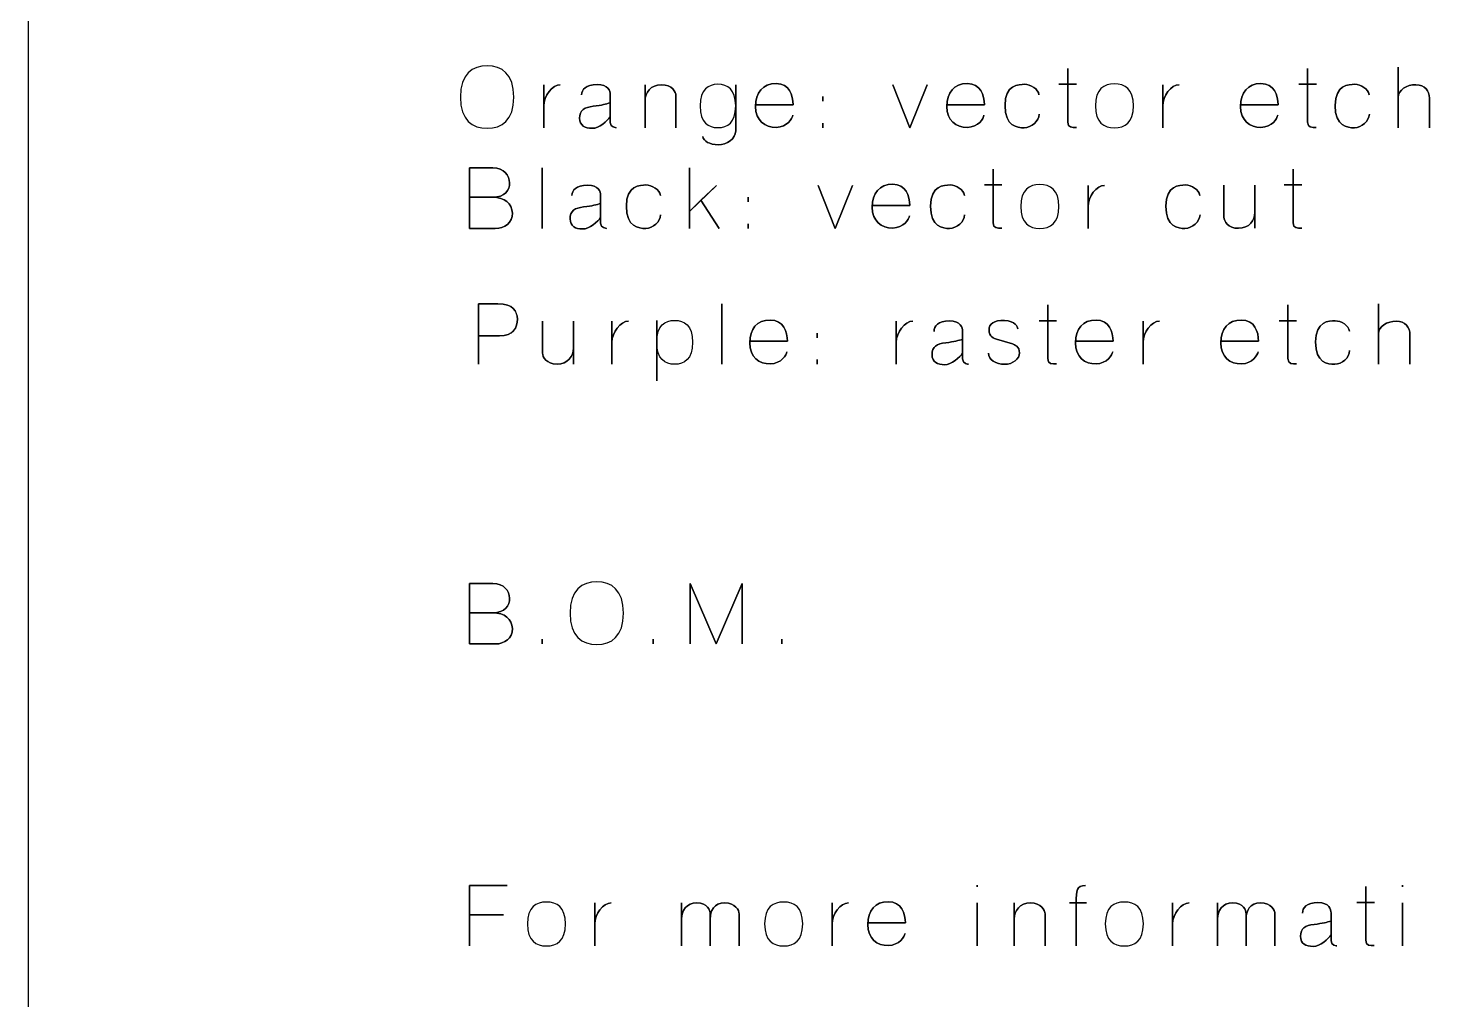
# Model space of a CAD drawing. Extents: x 15 to 785, y -585 to -15.
# Drawn here: x 15 to 121.1, y -511.4 to -437.9 of the extents above; entities that cross this region are included whole.
import ezdxf

# ---------------------------------------------------------------- set-up
doc = ezdxf.new("R2010")
doc.units = 0
doc.header["$MEASUREMENT"] = 0
doc.layers.add('LAYER_1', color=7, linetype='CONTINUOUS')

# ---------------------------------------------------------------- blocks, each defined once
blk = doc.blocks.new('BLOCK_2')
at = {"layer": 'LAYER_1', "color": 250}
blk.add_open_spline([(785, -570), (785, -578.28), (778.28, -585), (770, -585), (770, -585), (30, -585), (30, -585), (21.72, -585), (15, -578.28), (15, -570), (15, -570), (15, -30), (15, -30), (15, -21.72), (21.72, -15), (30, -15), (30, -15), (770, -15), (770, -15), (778.28, -15), (785, -21.72), (785, -30), (785, -30), (785, -570), (785, -570)], degree=3, knots=[0, 0, 0, 0, 1, 1, 1, 2, 2, 2, 3, 3, 3, 4, 4, 4, 5, 5, 5, 6, 6, 6, 7, 7, 7, 8, 8, 8, 8], dxfattribs=at)
blk = doc.blocks.new('BLOCK_5')
at = {"layer": 'LAYER_1', "color": 250}
for points, knots in [([(50.17, -482.12), (51.08, -482.12), (51.46, -481.57), (51.44, -481.02), (51.41, -480.46), (51.03, -479.9), (50.18, -479.9), (50.18, -479.9), (48.41, -479.9), (48.41, -479.9), (48.41, -479.9), (48.41, -484.48), (48.41, -484.48), (48.41, -484.48), (50.36, -484.48), (50.36, -484.48), (51.08, -484.48), (51.65, -484.05), (51.65, -483.32), (51.64, -482.6), (51.04, -482.12), (50.17, -482.12), (51.04, -482.12), (51.64, -482.6), (51.65, -483.32), (51.65, -484.05), (51.08, -484.48), (50.36, -484.48), (50.36, -484.48), (48.41, -484.48), (48.41, -484.48), (48.41, -484.48), (48.41, -479.9), (48.41, -479.9), (48.41, -479.9), (50.18, -479.9), (50.18, -479.9), (51.03, -479.9), (51.41, -480.46), (51.44, -481.02), (51.46, -481.57), (51.08, -482.12), (50.17, -482.12), (50.17, -482.12), (48.41, -482.12), (48.41, -482.12), (48.41, -482.12), (50.17, -482.12), (50.17, -482.12)], [0, 0, 0, 0, 1, 1, 1, 2, 2, 2, 3, 3, 3, 4, 4, 4, 5, 5, 5, 6, 6, 6, 7, 7, 7, 8, 8, 8, 9, 9, 9, 10, 10, 10, 11, 11, 11, 12, 12, 12, 13, 13, 13, 14, 14, 14, 15, 15, 15, 16, 16, 16, 16]), ([(56.02, -482.15), (56.02, -480.4), (56.92, -479.78), (58.04, -479.78), (59.15, -479.78), (60.06, -480.4), (60.06, -482.15), (60.06, -483.91), (59.15, -484.52), (58.04, -484.52), (56.92, -484.52), (56.02, -483.91), (56.02, -482.15)], [0, 0, 0, 0, 1, 1, 1, 2, 2, 2, 3, 3, 3, 4, 4, 4, 4]), ([(56.02, -482.15), (56.02, -480.4), (56.92, -479.78), (58.04, -479.78), (59.15, -479.78), (60.06, -480.4), (60.06, -482.15), (60.06, -483.91), (59.15, -484.52), (58.04, -484.52), (56.92, -484.52), (56.02, -483.91), (56.02, -482.15)], [0, 0, 0, 0, 1, 1, 1, 2, 2, 2, 3, 3, 3, 4, 4, 4, 4]), ([(65.11, -484.48), (65.11, -484.48), (65.11, -479.9), (65.11, -479.9), (65.11, -479.9), (67.08, -484.48), (67.08, -484.48), (67.08, -484.48), (69.05, -479.9), (69.05, -479.9), (69.05, -479.9), (69.05, -484.48), (69.05, -484.48), (69.05, -484.48), (69.05, -479.9), (69.05, -479.9), (69.05, -479.9), (67.08, -484.48), (67.08, -484.48), (67.08, -484.48), (65.11, -479.9), (65.11, -479.9), (65.11, -479.9), (65.11, -484.48), (65.11, -484.48)], [0, 0, 0, 0, 1, 1, 1, 2, 2, 2, 3, 3, 3, 4, 4, 4, 5, 5, 5, 6, 6, 6, 7, 7, 7, 8, 8, 8, 8]), ([(53.9, -484.48), (53.9, -484.48), (53.9, -484.13), (53.9, -484.13), (53.9, -484.13), (53.9, -484.48), (53.9, -484.48)], [0, 0, 0, 0, 1, 1, 1, 2, 2, 2, 2]), ([(62.31, -484.48), (62.31, -484.48), (62.31, -484.13), (62.31, -484.13), (62.31, -484.13), (62.31, -484.48), (62.31, -484.48)], [0, 0, 0, 0, 1, 1, 1, 2, 2, 2, 2]), ([(72.05, -484.48), (72.05, -484.48), (72.05, -484.13), (72.05, -484.13), (72.05, -484.13), (72.05, -484.48), (72.05, -484.48)], [0, 0, 0, 0, 1, 1, 1, 2, 2, 2, 2]), ([(48.41, -507.34), (48.41, -507.34), (48.41, -502.76), (48.41, -502.76), (48.41, -502.76), (51.25, -502.76), (51.25, -502.76), (51.25, -502.76), (48.41, -502.76), (48.41, -502.76), (48.41, -502.76), (48.41, -507.34), (48.41, -507.34)], [0, 0, 0, 0, 1, 1, 1, 2, 2, 2, 3, 3, 3, 4, 4, 4, 4]), ([(86.83, -502.87), (86.83, -502.87), (86.83, -502.75), (86.83, -502.75), (86.83, -502.75), (86.83, -502.87), (86.83, -502.87)], [0, 0, 0, 0, 1, 1, 1, 2, 2, 2, 2]), ([(94.32, -507.34), (94.32, -507.34), (94.32, -504.08), (94.32, -504.08), (94.32, -503.15), (94.32, -502.76), (95.02, -502.76), (94.32, -502.76), (94.32, -503.15), (94.32, -504.08), (94.32, -504.08), (94.32, -507.34), (94.32, -507.34)], [0, 0, 0, 0, 1, 1, 1, 2, 2, 2, 3, 3, 3, 4, 4, 4, 4]), ([(116.87, -507.31), (116.56, -507.32), (116.23, -507.34), (116.23, -506.91), (116.23, -506.48), (116.23, -502.85), (116.23, -502.85), (116.23, -502.85), (116.23, -506.48), (116.23, -506.91), (116.23, -507.34), (116.56, -507.32), (116.87, -507.31)], [0, 0, 0, 0, 1, 1, 1, 2, 2, 2, 3, 3, 3, 4, 4, 4, 4]), ([(119.01, -502.87), (119.01, -502.87), (119.01, -502.75), (119.01, -502.75), (119.01, -502.75), (119.01, -502.87), (119.01, -502.87)], [0, 0, 0, 0, 1, 1, 1, 2, 2, 2, 2]), ([(52.79, -505.67), (52.79, -504.39), (53.44, -504.02), (54.23, -504.02), (55.03, -504.02), (55.67, -504.39), (55.67, -505.67), (55.67, -506.96), (55.03, -507.34), (54.23, -507.34), (53.44, -507.34), (52.79, -506.96), (52.79, -505.67)], [0, 0, 0, 0, 1, 1, 1, 2, 2, 2, 3, 3, 3, 4, 4, 4, 4]), ([(52.79, -505.67), (52.79, -504.39), (53.44, -504.02), (54.23, -504.02), (55.03, -504.02), (55.67, -504.39), (55.67, -505.67), (55.67, -506.96), (55.03, -507.34), (54.23, -507.34), (53.44, -507.34), (52.79, -506.96), (52.79, -505.67)], [0, 0, 0, 0, 1, 1, 1, 2, 2, 2, 3, 3, 3, 4, 4, 4, 4]), ([(59.13, -504.08), (58.54, -504.07), (57.87, -504.94), (57.89, -505.67), (57.87, -504.94), (58.54, -504.07), (59.13, -504.08)], [0, 0, 0, 0, 1, 1, 1, 2, 2, 2, 2]), ([(57.89, -504.08), (57.89, -504.08), (57.89, -507.34), (57.89, -507.34), (57.89, -507.34), (57.89, -504.08), (57.89, -504.08)], [0, 0, 0, 0, 1, 1, 1, 2, 2, 2, 2]), ([(66.62, -507.34), (66.62, -507.34), (66.62, -505.22), (66.62, -504.92), (66.62, -504.63), (66.43, -504.09), (65.62, -504.08), (64.82, -504.07), (64.45, -504.7), (64.45, -505.29), (64.45, -504.7), (64.82, -504.07), (65.62, -504.08), (66.43, -504.09), (66.62, -504.63), (66.62, -504.92), (66.62, -505.22), (66.62, -507.34), (66.62, -507.34)], [0, 0, 0, 0, 1, 1, 1, 2, 2, 2, 3, 3, 3, 4, 4, 4, 5, 5, 5, 6, 6, 6, 6]), ([(64.45, -507.34), (64.45, -507.34), (64.45, -504.08), (64.45, -504.08), (64.45, -504.08), (64.45, -507.34), (64.45, -507.34)], [0, 0, 0, 0, 1, 1, 1, 2, 2, 2, 2]), ([(68.81, -507.34), (68.81, -507.34), (68.81, -505.22), (68.81, -504.92), (68.81, -504.63), (68.53, -504.09), (67.72, -504.08), (66.91, -504.07), (66.62, -504.7), (66.62, -505.29), (66.62, -504.7), (66.91, -504.07), (67.72, -504.08), (68.53, -504.09), (68.81, -504.63), (68.81, -504.92), (68.81, -505.22), (68.81, -507.34), (68.81, -507.34)], [0, 0, 0, 0, 1, 1, 1, 2, 2, 2, 3, 3, 3, 4, 4, 4, 5, 5, 5, 6, 6, 6, 6]), ([(70.74, -505.67), (70.74, -504.39), (71.4, -504.02), (72.18, -504.02), (72.98, -504.02), (73.62, -504.39), (73.62, -505.67), (73.62, -506.96), (72.98, -507.34), (72.18, -507.34), (71.4, -507.34), (70.74, -506.96), (70.74, -505.67)], [0, 0, 0, 0, 1, 1, 1, 2, 2, 2, 3, 3, 3, 4, 4, 4, 4]), ([(70.74, -505.67), (70.74, -504.39), (71.4, -504.02), (72.18, -504.02), (72.98, -504.02), (73.62, -504.39), (73.62, -505.67), (73.62, -506.96), (72.98, -507.34), (72.18, -507.34), (71.4, -507.34), (70.74, -506.96), (70.74, -505.67)], [0, 0, 0, 0, 1, 1, 1, 2, 2, 2, 3, 3, 3, 4, 4, 4, 4]), ([(77.09, -504.08), (76.49, -504.07), (75.82, -504.94), (75.84, -505.67), (75.82, -504.94), (76.49, -504.07), (77.09, -504.08)], [0, 0, 0, 0, 1, 1, 1, 2, 2, 2, 2]), ([(75.84, -504.08), (75.84, -504.08), (75.84, -507.34), (75.84, -507.34), (75.84, -507.34), (75.84, -504.08), (75.84, -504.08)], [0, 0, 0, 0, 1, 1, 1, 2, 2, 2, 2]), ([(78.55, -505.6), (78.55, -505.6), (81.39, -505.6), (81.39, -505.6), (81.39, -504.89), (81.11, -503.99), (80.1, -503.99), (79.1, -503.99), (78.55, -504.68), (78.55, -505.72), (78.55, -506.78), (79.26, -507.34), (80.1, -507.31), (80.95, -507.29), (81.32, -506.63), (81.37, -506.39), (81.32, -506.63), (80.95, -507.29), (80.1, -507.31), (79.26, -507.34), (78.55, -506.78), (78.55, -505.72), (78.55, -504.68), (79.1, -503.99), (80.1, -503.99), (81.11, -503.99), (81.39, -504.89), (81.39, -505.6), (81.39, -505.6), (78.55, -505.6), (78.55, -505.6)], [0, 0, 0, 0, 1, 1, 1, 2, 2, 2, 3, 3, 3, 4, 4, 4, 5, 5, 5, 6, 6, 6, 7, 7, 7, 8, 8, 8, 9, 9, 9, 10, 10, 10, 10]), ([(86.83, -507.33), (86.83, -507.33), (86.83, -504.07), (86.83, -504.07), (86.83, -504.07), (86.83, -507.34), (86.83, -507.33)], [0, 0, 0, 0, 1, 1, 1, 2, 2, 2, 2]), ([(91.96, -507.34), (91.96, -507.34), (91.96, -505.22), (91.96, -504.92), (91.96, -504.63), (91.67, -504.09), (90.86, -504.08), (90.05, -504.07), (89.63, -504.7), (89.63, -505.29), (89.63, -504.7), (90.05, -504.07), (90.86, -504.08), (91.67, -504.09), (91.96, -504.63), (91.96, -504.92), (91.96, -505.22), (91.96, -507.34), (91.96, -507.34)], [0, 0, 0, 0, 1, 1, 1, 2, 2, 2, 3, 3, 3, 4, 4, 4, 5, 5, 5, 6, 6, 6, 6]), ([(89.63, -507.34), (89.63, -507.34), (89.63, -504.08), (89.63, -504.08), (89.63, -504.08), (89.63, -507.34), (89.63, -507.34)], [0, 0, 0, 0, 1, 1, 1, 2, 2, 2, 2]), ([(93.8, -504.08), (93.8, -504.08), (95.09, -504.08), (95.09, -504.08), (95.09, -504.08), (93.8, -504.08), (93.8, -504.08)], [0, 0, 0, 0, 1, 1, 1, 2, 2, 2, 2]), ([(96.52, -505.67), (96.52, -504.39), (97.17, -504.02), (97.96, -504.02), (98.75, -504.02), (99.4, -504.39), (99.4, -505.67), (99.4, -506.96), (98.75, -507.34), (97.96, -507.34), (97.17, -507.34), (96.52, -506.96), (96.52, -505.67)], [0, 0, 0, 0, 1, 1, 1, 2, 2, 2, 3, 3, 3, 4, 4, 4, 4]), ([(96.52, -505.67), (96.52, -504.39), (97.17, -504.02), (97.96, -504.02), (98.75, -504.02), (99.4, -504.39), (99.4, -505.67), (99.4, -506.96), (98.75, -507.34), (97.96, -507.34), (97.17, -507.34), (96.52, -506.96), (96.52, -505.67)], [0, 0, 0, 0, 1, 1, 1, 2, 2, 2, 3, 3, 3, 4, 4, 4, 4]), ([(102.86, -504.08), (102.27, -504.07), (101.6, -504.94), (101.61, -505.67), (101.6, -504.94), (102.27, -504.07), (102.86, -504.08)], [0, 0, 0, 0, 1, 1, 1, 2, 2, 2, 2]), ([(101.61, -504.08), (101.61, -504.08), (101.61, -507.34), (101.61, -507.34), (101.61, -507.34), (101.61, -504.08), (101.61, -504.08)], [0, 0, 0, 0, 1, 1, 1, 2, 2, 2, 2]), ([(107.17, -507.34), (107.17, -507.34), (107.17, -505.22), (107.17, -504.92), (107.17, -504.63), (106.98, -504.09), (106.17, -504.08), (105.37, -504.07), (105.01, -504.7), (105.01, -505.29), (105.01, -504.7), (105.37, -504.07), (106.17, -504.08), (106.98, -504.09), (107.17, -504.63), (107.17, -504.92), (107.17, -505.22), (107.17, -507.34), (107.17, -507.34)], [0, 0, 0, 0, 1, 1, 1, 2, 2, 2, 3, 3, 3, 4, 4, 4, 5, 5, 5, 6, 6, 6, 6]), ([(105.01, -507.34), (105.01, -507.34), (105.01, -504.08), (105.01, -504.08), (105.01, -504.08), (105.01, -507.34), (105.01, -507.34)], [0, 0, 0, 0, 1, 1, 1, 2, 2, 2, 2]), ([(109.36, -507.34), (109.36, -507.34), (109.36, -505.22), (109.36, -504.92), (109.36, -504.63), (109.08, -504.09), (108.27, -504.08), (107.46, -504.07), (107.17, -504.7), (107.17, -505.29), (107.17, -504.7), (107.46, -504.07), (108.27, -504.08), (109.08, -504.09), (109.36, -504.63), (109.36, -504.92), (109.36, -505.22), (109.36, -507.34), (109.36, -507.34)], [0, 0, 0, 0, 1, 1, 1, 2, 2, 2, 3, 3, 3, 4, 4, 4, 5, 5, 5, 6, 6, 6, 6]), ([(113.6, -506.92), (113.6, -506.92), (113.6, -504.83), (113.6, -504.83), (113.6, -504.57), (113.47, -504.06), (112.61, -504.06), (111.76, -504.06), (111.44, -504.45), (111.44, -504.85), (111.44, -504.45), (111.76, -504.06), (112.61, -504.06), (113.47, -504.06), (113.6, -504.57), (113.6, -504.83), (113.6, -504.83), (113.6, -506.92), (113.6, -506.92), (113.6, -507.31), (114.05, -507.34), (114.05, -507.34), (114.05, -507.34), (113.6, -507.31), (113.6, -506.92)], [0, 0, 0, 0, 1, 1, 1, 2, 2, 2, 3, 3, 3, 4, 4, 4, 5, 5, 5, 6, 6, 6, 7, 7, 7, 8, 8, 8, 8]), ([(115.56, -504.05), (115.56, -504.05), (116.89, -504.05), (116.89, -504.05), (116.89, -504.05), (115.56, -504.05), (115.56, -504.05)], [0, 0, 0, 0, 1, 1, 1, 2, 2, 2, 2]), ([(119.01, -507.33), (119.01, -507.33), (119.01, -504.07), (119.01, -504.07), (119.01, -504.07), (119.01, -507.34), (119.01, -507.33)], [0, 0, 0, 0, 1, 1, 1, 2, 2, 2, 2]), ([(50.99, -504.98), (50.99, -504.98), (48.41, -504.98), (48.41, -504.98), (48.41, -504.98), (50.99, -504.98), (50.99, -504.98)], [0, 0, 0, 0, 1, 1, 1, 2, 2, 2, 2]), ([(112.24, -507.38), (111.71, -507.36), (111.29, -507.19), (111.29, -506.61), (111.29, -506.02), (111.65, -505.77), (112.32, -505.71), (112.99, -505.64), (113.29, -505.54), (113.6, -505.45), (113.29, -505.54), (112.99, -505.64), (112.32, -505.71), (111.65, -505.77), (111.29, -506.02), (111.29, -506.61), (111.29, -507.19), (111.71, -507.36), (112.24, -507.38), (112.76, -507.4), (113.41, -506.78), (113.6, -506.51), (113.41, -506.78), (112.76, -507.4), (112.24, -507.38)], [0, 0, 0, 0, 1, 1, 1, 2, 2, 2, 3, 3, 3, 4, 4, 4, 5, 5, 5, 6, 6, 6, 7, 7, 7, 8, 8, 8, 8])]:
    blk.add_open_spline(points, degree=3, knots=knots, dxfattribs=at)
blk = doc.blocks.new('BLOCK_21')
at = {"layer": 'LAYER_1', "color": 212}
for points, knots in [([(49.09, -463.31), (49.09, -463.31), (49.09, -458.73), (49.09, -458.73), (49.09, -458.73), (50.56, -458.73), (50.56, -458.73), (51.73, -458.73), (52, -459.29), (52.03, -459.9), (52.05, -460.52), (51.72, -461.16), (50.68, -461.16), (50.68, -461.16), (49.09, -461.16), (49.09, -461.16), (49.09, -461.16), (50.68, -461.16), (50.68, -461.16), (51.71, -461.16), (52.05, -460.52), (52.03, -459.9), (52, -459.29), (51.72, -458.73), (50.56, -458.73), (50.56, -458.73), (49.09, -458.73), (49.09, -458.73), (49.09, -458.73), (49.09, -463.31), (49.09, -463.31)], [0, 0, 0, 0, 1, 1, 1, 2, 2, 2, 3, 3, 3, 4, 4, 4, 5, 5, 5, 6, 6, 6, 7, 7, 7, 8, 8, 8, 9, 9, 9, 10, 10, 10, 10]), ([(67.5, -463.31), (67.5, -463.31), (67.5, -458.73), (67.5, -458.73), (67.5, -458.73), (67.5, -463.31), (67.5, -463.31)], [0, 0, 0, 0, 1, 1, 1, 2, 2, 2, 2]), ([(92.82, -463.28), (92.51, -463.3), (92.17, -463.31), (92.17, -462.88), (92.17, -462.45), (92.17, -458.82), (92.17, -458.82), (92.17, -458.82), (92.17, -462.45), (92.17, -462.88), (92.17, -463.31), (92.51, -463.3), (92.82, -463.28)], [0, 0, 0, 0, 1, 1, 1, 2, 2, 2, 3, 3, 3, 4, 4, 4, 4]), ([(110.99, -463.28), (110.68, -463.3), (110.34, -463.31), (110.34, -462.88), (110.34, -462.45), (110.34, -458.82), (110.34, -458.82), (110.34, -458.82), (110.34, -462.45), (110.34, -462.88), (110.34, -463.31), (110.68, -463.3), (110.99, -463.28)], [0, 0, 0, 0, 1, 1, 1, 2, 2, 2, 3, 3, 3, 4, 4, 4, 4]), ([(117.19, -463.31), (117.19, -463.31), (117.19, -458.73), (117.19, -458.73), (117.19, -458.73), (117.19, -463.31), (117.19, -463.31)], [0, 0, 0, 0, 1, 1, 1, 2, 2, 2, 2]), ([(53.93, -460.04), (53.93, -460.04), (53.93, -462.16), (53.93, -462.46), (53.93, -462.75), (54.22, -463.3), (55.03, -463.3), (55.84, -463.31), (56.27, -462.68), (56.27, -462.09), (56.27, -462.68), (55.84, -463.31), (55.03, -463.3), (54.22, -463.3), (53.93, -462.75), (53.93, -462.46), (53.93, -462.16), (53.93, -460.04), (53.93, -460.04)], [0, 0, 0, 0, 1, 1, 1, 2, 2, 2, 3, 3, 3, 4, 4, 4, 5, 5, 5, 6, 6, 6, 6]), ([(56.27, -460.04), (56.27, -460.04), (56.27, -463.3), (56.27, -463.3), (56.27, -463.3), (56.27, -460.04), (56.27, -460.04)], [0, 0, 0, 0, 1, 1, 1, 2, 2, 2, 2]), ([(60.44, -460.05), (59.85, -460.04), (59.17, -460.91), (59.19, -461.64), (59.17, -460.91), (59.85, -460.04), (60.44, -460.05)], [0, 0, 0, 0, 1, 1, 1, 2, 2, 2, 2]), ([(59.19, -460.05), (59.19, -460.05), (59.19, -463.31), (59.19, -463.31), (59.19, -463.31), (59.19, -460.05), (59.19, -460.05)], [0, 0, 0, 0, 1, 1, 1, 2, 2, 2, 2]), ([(62.58, -464.57), (62.58, -464.57), (62.58, -459.99), (62.58, -459.99), (62.58, -459.99), (62.58, -464.57), (62.58, -464.57)], [0, 0, 0, 0, 1, 1, 1, 2, 2, 2, 2]), ([(63.93, -463.31), (64.67, -463.31), (65.28, -462.93), (65.28, -461.64), (65.28, -460.36), (64.67, -459.99), (63.93, -459.99), (63.19, -459.99), (62.59, -460.36), (62.59, -461.64), (62.59, -462.93), (63.19, -463.31), (63.93, -463.31)], [0, 0, 0, 0, 1, 1, 1, 2, 2, 2, 3, 3, 3, 4, 4, 4, 4]), ([(63.93, -463.31), (64.67, -463.31), (65.28, -462.93), (65.28, -461.64), (65.28, -460.36), (64.67, -459.99), (63.93, -459.99), (63.19, -459.99), (62.59, -460.36), (62.59, -461.64), (62.59, -462.93), (63.19, -463.31), (63.93, -463.31)], [0, 0, 0, 0, 1, 1, 1, 2, 2, 2, 3, 3, 3, 4, 4, 4, 4]), ([(69.62, -461.57), (69.62, -461.57), (72.46, -461.57), (72.46, -461.57), (72.46, -460.86), (72.18, -459.96), (71.17, -459.96), (70.16, -459.96), (69.61, -460.65), (69.61, -461.69), (69.61, -462.75), (70.32, -463.31), (71.17, -463.28), (72.02, -463.26), (72.39, -462.6), (72.43, -462.36), (72.39, -462.6), (72.02, -463.26), (71.17, -463.28), (70.32, -463.31), (69.61, -462.75), (69.61, -461.69), (69.61, -460.65), (70.16, -459.96), (71.17, -459.96), (72.18, -459.96), (72.46, -460.86), (72.46, -461.57), (72.46, -461.57), (69.62, -461.57), (69.62, -461.57)], [0, 0, 0, 0, 1, 1, 1, 2, 2, 2, 3, 3, 3, 4, 4, 4, 5, 5, 5, 6, 6, 6, 7, 7, 7, 8, 8, 8, 9, 9, 9, 10, 10, 10, 10]), ([(81.95, -460.05), (81.36, -460.04), (80.69, -460.91), (80.7, -461.64), (80.69, -460.91), (81.36, -460.04), (81.95, -460.05)], [0, 0, 0, 0, 1, 1, 1, 2, 2, 2, 2]), ([(80.7, -460.05), (80.7, -460.05), (80.7, -463.31), (80.7, -463.31), (80.7, -463.31), (80.7, -460.05), (80.7, -460.05)], [0, 0, 0, 0, 1, 1, 1, 2, 2, 2, 2]), ([(85.72, -462.89), (85.72, -462.89), (85.72, -460.8), (85.72, -460.8), (85.72, -460.54), (85.59, -460.03), (84.73, -460.03), (83.87, -460.03), (83.56, -460.42), (83.56, -460.82), (83.56, -460.42), (83.87, -460.03), (84.73, -460.03), (85.59, -460.03), (85.72, -460.54), (85.72, -460.8), (85.72, -460.8), (85.72, -462.89), (85.72, -462.89), (85.72, -463.28), (86.17, -463.31), (86.17, -463.31), (86.17, -463.31), (85.72, -463.28), (85.72, -462.89)], [0, 0, 0, 0, 1, 1, 1, 2, 2, 2, 3, 3, 3, 4, 4, 4, 5, 5, 5, 6, 6, 6, 7, 7, 7, 8, 8, 8, 8]), ([(89.89, -460.63), (89.9, -460.47), (89.69, -460.03), (88.89, -460), (88.09, -459.98), (87.72, -460.23), (87.72, -460.72), (87.72, -461.22), (88.13, -461.37), (88.29, -461.41), (88.29, -461.41), (89.49, -461.77), (89.49, -461.77), (89.65, -461.81), (90.03, -461.98), (90.03, -462.45), (90.03, -462.92), (89.52, -463.31), (88.89, -463.31), (88.25, -463.31), (87.68, -462.97), (87.68, -462.48), (87.68, -462.97), (88.25, -463.31), (88.89, -463.31), (89.52, -463.31), (90.03, -462.92), (90.03, -462.45), (90.03, -461.98), (89.65, -461.81), (89.49, -461.77), (89.49, -461.77), (88.29, -461.41), (88.29, -461.41), (88.13, -461.37), (87.72, -461.22), (87.72, -460.72), (87.72, -460.23), (88.09, -459.98), (88.89, -460), (89.69, -460.03), (89.9, -460.47), (89.89, -460.63)], [0, 0, 0, 0, 1, 1, 1, 2, 2, 2, 3, 3, 3, 4, 4, 4, 5, 5, 5, 6, 6, 6, 7, 7, 7, 8, 8, 8, 9, 9, 9, 10, 10, 10, 11, 11, 11, 12, 12, 12, 13, 13, 13, 14, 14, 14, 14]), ([(91.51, -460.02), (91.51, -460.02), (92.83, -460.02), (92.83, -460.02), (92.83, -460.02), (91.51, -460.02), (91.51, -460.02)], [0, 0, 0, 0, 1, 1, 1, 2, 2, 2, 2]), ([(94.27, -461.57), (94.27, -461.57), (97.11, -461.57), (97.11, -461.57), (97.11, -460.86), (96.83, -459.96), (95.82, -459.96), (94.81, -459.96), (94.26, -460.65), (94.26, -461.69), (94.26, -462.75), (94.97, -463.31), (95.82, -463.28), (96.67, -463.26), (97.04, -462.6), (97.08, -462.36), (97.04, -462.6), (96.67, -463.26), (95.82, -463.28), (94.97, -463.31), (94.26, -462.75), (94.26, -461.69), (94.26, -460.65), (94.81, -459.96), (95.82, -459.96), (96.83, -459.96), (97.11, -460.86), (97.11, -461.57), (97.11, -461.57), (94.27, -461.57), (94.27, -461.57)], [0, 0, 0, 0, 1, 1, 1, 2, 2, 2, 3, 3, 3, 4, 4, 4, 5, 5, 5, 6, 6, 6, 7, 7, 7, 8, 8, 8, 9, 9, 9, 10, 10, 10, 10]), ([(100.62, -460.05), (100.03, -460.04), (99.36, -460.91), (99.38, -461.64), (99.36, -460.91), (100.03, -460.04), (100.62, -460.05)], [0, 0, 0, 0, 1, 1, 1, 2, 2, 2, 2]), ([(99.38, -460.05), (99.38, -460.05), (99.38, -463.31), (99.38, -463.31), (99.38, -463.31), (99.38, -460.05), (99.38, -460.05)], [0, 0, 0, 0, 1, 1, 1, 2, 2, 2, 2]), ([(105.27, -461.57), (105.27, -461.57), (108.11, -461.57), (108.11, -461.57), (108.11, -460.86), (107.83, -459.96), (106.82, -459.96), (105.81, -459.96), (105.26, -460.65), (105.26, -461.69), (105.26, -462.75), (105.97, -463.31), (106.82, -463.28), (107.67, -463.26), (108.04, -462.6), (108.08, -462.36), (108.04, -462.6), (107.67, -463.26), (106.82, -463.28), (105.97, -463.31), (105.26, -462.75), (105.26, -461.69), (105.26, -460.65), (105.81, -459.96), (106.82, -459.96), (107.83, -459.96), (108.11, -460.86), (108.11, -461.57), (108.11, -461.57), (105.27, -461.57), (105.27, -461.57)], [0, 0, 0, 0, 1, 1, 1, 2, 2, 2, 3, 3, 3, 4, 4, 4, 5, 5, 5, 6, 6, 6, 7, 7, 7, 8, 8, 8, 9, 9, 9, 10, 10, 10, 10]), ([(109.67, -460.02), (109.67, -460.02), (111, -460.02), (111, -460.02), (111, -460.02), (109.67, -460.02), (109.67, -460.02)], [0, 0, 0, 0, 1, 1, 1, 2, 2, 2, 2]), ([(113.88, -463.31), (113.35, -463.31), (112.43, -463.22), (112.43, -461.62), (112.43, -460.04), (113.46, -460.02), (113.91, -460.02), (114.36, -460.02), (114.96, -460.37), (114.99, -460.81), (114.96, -460.37), (114.36, -460.02), (113.91, -460.02), (113.46, -460.02), (112.43, -460.04), (112.43, -461.62), (112.43, -463.22), (113.35, -463.31), (113.88, -463.31), (114.42, -463.31), (114.99, -462.81), (115.01, -462.27), (114.99, -462.81), (114.42, -463.31), (113.88, -463.31)], [0, 0, 0, 0, 1, 1, 1, 2, 2, 2, 3, 3, 3, 4, 4, 4, 5, 5, 5, 6, 6, 6, 7, 7, 7, 8, 8, 8, 8]), ([(119.57, -463.31), (119.57, -463.31), (119.57, -461.66), (119.57, -461.08), (119.57, -460.5), (119.22, -460.06), (118.54, -460.05), (117.85, -460.04), (117.19, -460.46), (117.19, -461.01), (117.19, -460.46), (117.85, -460.04), (118.54, -460.05), (119.22, -460.06), (119.57, -460.5), (119.57, -461.08), (119.57, -461.66), (119.57, -463.31), (119.57, -463.31)], [0, 0, 0, 0, 1, 1, 1, 2, 2, 2, 3, 3, 3, 4, 4, 4, 5, 5, 5, 6, 6, 6, 6]), ([(74.71, -461.3), (74.71, -461.3), (74.71, -460.95), (74.71, -460.95), (74.71, -460.95), (74.71, -461.3), (74.71, -461.3)], [0, 0, 0, 0, 1, 1, 1, 2, 2, 2, 2]), ([(84.36, -463.35), (83.83, -463.33), (83.41, -463.16), (83.41, -462.58), (83.41, -461.99), (83.77, -461.74), (84.44, -461.68), (85.11, -461.61), (85.4, -461.51), (85.72, -461.42), (85.4, -461.51), (85.11, -461.61), (84.44, -461.68), (83.77, -461.74), (83.41, -461.99), (83.41, -462.58), (83.41, -463.16), (83.83, -463.33), (84.36, -463.35), (84.88, -463.36), (85.53, -462.75), (85.72, -462.48), (85.53, -462.75), (84.88, -463.36), (84.36, -463.35)], [0, 0, 0, 0, 1, 1, 1, 2, 2, 2, 3, 3, 3, 4, 4, 4, 5, 5, 5, 6, 6, 6, 7, 7, 7, 8, 8, 8, 8]), ([(74.71, -463.31), (74.71, -463.31), (74.71, -462.96), (74.71, -462.96), (74.71, -462.96), (74.71, -463.31), (74.71, -463.31)], [0, 0, 0, 0, 1, 1, 1, 2, 2, 2, 2])]:
    blk.add_open_spline(points, degree=3, knots=knots, dxfattribs=at)

msp = doc.modelspace()

# ---------------------------------------------------------------- linework, layer by layer
at = {"layer": 'LAYER_1', "color": 30}
for points, knots in [([(47.72, -443.08), (47.72, -441.33), (48.63, -440.71), (49.74, -440.71), (50.85, -440.71), (51.76, -441.33), (51.76, -443.08), (51.76, -444.84), (50.85, -445.45), (49.74, -445.45), (48.63, -445.45), (47.72, -444.84), (47.72, -443.08)], [0, 0, 0, 0, 1, 1, 1, 2, 2, 2, 3, 3, 3, 4, 4, 4, 4]), ([(47.72, -443.08), (47.72, -441.33), (48.63, -440.71), (49.74, -440.71), (50.85, -440.71), (51.76, -441.33), (51.76, -443.08), (51.76, -444.84), (50.85, -445.45), (49.74, -445.45), (48.63, -445.45), (47.72, -444.84), (47.72, -443.08)], [0, 0, 0, 0, 1, 1, 1, 2, 2, 2, 3, 3, 3, 4, 4, 4, 4]), ([(94.33, -445.38), (94.01, -445.4), (93.68, -445.41), (93.68, -444.98), (93.68, -444.55), (93.68, -440.92), (93.68, -440.92), (93.68, -440.92), (93.68, -444.55), (93.68, -444.98), (93.68, -445.41), (94.01, -445.4), (94.33, -445.38)], [0, 0, 0, 0, 1, 1, 1, 2, 2, 2, 3, 3, 3, 4, 4, 4, 4]), ([(112.47, -445.38), (112.16, -445.4), (111.83, -445.41), (111.83, -444.98), (111.83, -444.55), (111.83, -440.92), (111.83, -440.92), (111.83, -440.92), (111.83, -444.55), (111.83, -444.98), (111.83, -445.41), (112.16, -445.4), (112.47, -445.38)], [0, 0, 0, 0, 1, 1, 1, 2, 2, 2, 3, 3, 3, 4, 4, 4, 4]), ([(118.68, -445.41), (118.68, -445.41), (118.68, -440.83), (118.68, -440.83), (118.68, -440.83), (118.68, -445.41), (118.68, -445.41)], [0, 0, 0, 0, 1, 1, 1, 2, 2, 2, 2]), ([(54.03, -443.75), (54.02, -443.01), (54.69, -442.14), (55.28, -442.15), (54.69, -442.14), (54.02, -443.01), (54.03, -443.75)], [0, 0, 0, 0, 1, 1, 1, 2, 2, 2, 2]), ([(54.03, -445.41), (54.03, -445.41), (54.03, -442.15), (54.03, -442.15), (54.03, -442.15), (54.03, -445.41), (54.03, -445.41)], [0, 0, 0, 0, 1, 1, 1, 2, 2, 2, 2]), ([(59.05, -445), (59.05, -445), (59.05, -442.91), (59.05, -442.91), (59.05, -442.64), (58.92, -442.13), (58.06, -442.13), (57.2, -442.13), (56.89, -442.52), (56.89, -442.92), (56.89, -442.52), (57.2, -442.13), (58.06, -442.13), (58.92, -442.13), (59.05, -442.64), (59.05, -442.91), (59.05, -442.91), (59.05, -445), (59.05, -445), (59.05, -445.38), (59.5, -445.41), (59.5, -445.41), (59.5, -445.41), (59.05, -445.38), (59.05, -445)], [0, 0, 0, 0, 1, 1, 1, 2, 2, 2, 3, 3, 3, 4, 4, 4, 5, 5, 5, 6, 6, 6, 7, 7, 7, 8, 8, 8, 8]), ([(64.03, -445.41), (64.03, -445.41), (64.03, -443.29), (64.03, -443), (64.03, -442.7), (63.74, -442.16), (62.93, -442.15), (62.12, -442.14), (61.69, -442.77), (61.69, -443.36), (61.69, -442.77), (62.12, -442.14), (62.93, -442.15), (63.74, -442.16), (64.03, -442.7), (64.03, -443), (64.03, -443.29), (64.03, -445.41), (64.03, -445.41)], [0, 0, 0, 0, 1, 1, 1, 2, 2, 2, 3, 3, 3, 4, 4, 4, 5, 5, 5, 6, 6, 6, 6]), ([(61.69, -445.41), (61.69, -445.41), (61.69, -442.15), (61.69, -442.15), (61.69, -442.15), (61.69, -445.41), (61.69, -445.41)], [0, 0, 0, 0, 1, 1, 1, 2, 2, 2, 2]), ([(67.2, -442.12), (67.94, -442.12), (68.55, -442.49), (68.55, -443.76), (68.55, -445.03), (67.94, -445.4), (67.2, -445.4), (66.47, -445.4), (65.86, -445.03), (65.86, -443.76), (65.86, -442.49), (66.47, -442.12), (67.2, -442.12)], [0, 0, 0, 0, 1, 1, 1, 2, 2, 2, 3, 3, 3, 4, 4, 4, 4]), ([(67.2, -442.12), (67.94, -442.12), (68.55, -442.49), (68.55, -443.76), (68.55, -445.03), (67.94, -445.4), (67.2, -445.4), (66.47, -445.4), (65.86, -445.03), (65.86, -443.76), (65.86, -442.49), (66.47, -442.12), (67.2, -442.12)], [0, 0, 0, 0, 1, 1, 1, 2, 2, 2, 3, 3, 3, 4, 4, 4, 4]), ([(66.06, -446.07), (66.12, -446.45), (66.59, -446.67), (67.22, -446.69), (67.87, -446.71), (68.55, -446.23), (68.55, -445.64), (68.55, -445.05), (68.55, -442.17), (68.55, -442.17), (68.55, -442.17), (68.55, -445.05), (68.55, -445.64), (68.55, -446.23), (67.87, -446.71), (67.22, -446.69), (66.59, -446.67), (66.12, -446.45), (66.06, -446.07)], [0, 0, 0, 0, 1, 1, 1, 2, 2, 2, 3, 3, 3, 4, 4, 4, 5, 5, 5, 6, 6, 6, 6]), ([(72.89, -443.67), (72.89, -442.96), (72.62, -442.06), (71.61, -442.06), (70.6, -442.06), (70.05, -442.75), (70.05, -443.8), (70.05, -444.85), (70.76, -445.41), (71.61, -445.38), (72.46, -445.36), (72.83, -444.7), (72.87, -444.46), (72.83, -444.7), (72.46, -445.36), (71.61, -445.38), (70.76, -445.41), (70.05, -444.85), (70.05, -443.8), (70.05, -442.75), (70.6, -442.06), (71.61, -442.06), (72.62, -442.06), (72.89, -442.96), (72.89, -443.67), (72.89, -443.67), (70.06, -443.67), (70.06, -443.67), (70.06, -443.67), (72.89, -443.67), (72.89, -443.67)], [0, 0, 0, 0, 1, 1, 1, 2, 2, 2, 3, 3, 3, 4, 4, 4, 5, 5, 5, 6, 6, 6, 7, 7, 7, 8, 8, 8, 9, 9, 9, 10, 10, 10, 10]), ([(81.73, -445.41), (81.73, -445.41), (80.44, -442.15), (80.44, -442.15), (80.44, -442.15), (81.73, -445.41), (81.73, -445.41), (81.73, -445.41), (83.03, -442.15), (83.03, -442.15), (83.03, -442.15), (81.73, -445.41), (81.73, -445.41)], [0, 0, 0, 0, 1, 1, 1, 2, 2, 2, 3, 3, 3, 4, 4, 4, 4]), ([(84.53, -443.67), (84.53, -443.67), (87.37, -443.67), (87.37, -443.67), (87.37, -442.96), (87.09, -442.06), (86.08, -442.06), (85.07, -442.06), (84.52, -442.75), (84.52, -443.8), (84.52, -444.85), (85.23, -445.41), (86.08, -445.38), (86.93, -445.36), (87.3, -444.7), (87.34, -444.46), (87.3, -444.7), (86.93, -445.36), (86.08, -445.38), (85.23, -445.41), (84.52, -444.85), (84.52, -443.8), (84.52, -442.75), (85.07, -442.06), (86.08, -442.06), (87.09, -442.06), (87.37, -442.96), (87.37, -443.67), (87.37, -443.67), (84.53, -443.67), (84.53, -443.67)], [0, 0, 0, 0, 1, 1, 1, 2, 2, 2, 3, 3, 3, 4, 4, 4, 5, 5, 5, 6, 6, 6, 7, 7, 7, 8, 8, 8, 9, 9, 9, 10, 10, 10, 10]), ([(91.52, -444.37), (91.5, -444.91), (90.93, -445.41), (90.39, -445.41), (89.85, -445.41), (88.93, -445.32), (88.93, -443.73), (88.93, -442.14), (89.96, -442.12), (90.41, -442.12), (90.86, -442.12), (91.46, -442.47), (91.5, -442.91), (91.46, -442.47), (90.86, -442.12), (90.41, -442.12), (89.96, -442.12), (88.93, -442.14), (88.93, -443.73), (88.93, -445.32), (89.85, -445.41), (90.39, -445.41), (90.93, -445.41), (91.5, -444.91), (91.52, -444.37)], [0, 0, 0, 0, 1, 1, 1, 2, 2, 2, 3, 3, 3, 4, 4, 4, 5, 5, 5, 6, 6, 6, 7, 7, 7, 8, 8, 8, 8]), ([(93.01, -442.12), (93.01, -442.12), (94.34, -442.12), (94.34, -442.12), (94.34, -442.12), (93.01, -442.12), (93.01, -442.12)], [0, 0, 0, 0, 1, 1, 1, 2, 2, 2, 2]), ([(95.77, -443.75), (95.77, -442.46), (96.42, -442.09), (97.21, -442.09), (98, -442.09), (98.65, -442.46), (98.65, -443.75), (98.65, -445.03), (98, -445.41), (97.21, -445.41), (96.42, -445.41), (95.77, -445.03), (95.77, -443.75)], [0, 0, 0, 0, 1, 1, 1, 2, 2, 2, 3, 3, 3, 4, 4, 4, 4]), ([(95.77, -443.75), (95.77, -442.46), (96.42, -442.09), (97.21, -442.09), (98, -442.09), (98.65, -442.46), (98.65, -443.75), (98.65, -445.03), (98, -445.41), (97.21, -445.41), (96.42, -445.41), (95.77, -445.03), (95.77, -443.75)], [0, 0, 0, 0, 1, 1, 1, 2, 2, 2, 3, 3, 3, 4, 4, 4, 4]), ([(100.87, -443.75), (100.85, -443.01), (101.52, -442.14), (102.11, -442.15), (101.52, -442.14), (100.85, -443.01), (100.87, -443.75)], [0, 0, 0, 0, 1, 1, 1, 2, 2, 2, 2]), ([(100.87, -445.41), (100.87, -445.41), (100.87, -442.15), (100.87, -442.15), (100.87, -442.15), (100.87, -445.41), (100.87, -445.41)], [0, 0, 0, 0, 1, 1, 1, 2, 2, 2, 2]), ([(106.75, -443.67), (106.75, -443.67), (109.59, -443.67), (109.59, -443.67), (109.59, -442.96), (109.31, -442.06), (108.3, -442.06), (107.3, -442.06), (106.75, -442.75), (106.75, -443.8), (106.75, -444.85), (107.46, -445.41), (108.3, -445.38), (109.15, -445.36), (109.52, -444.7), (109.57, -444.46), (109.52, -444.7), (109.15, -445.36), (108.3, -445.38), (107.46, -445.41), (106.75, -444.85), (106.75, -443.8), (106.75, -442.75), (107.3, -442.06), (108.3, -442.06), (109.31, -442.06), (109.59, -442.96), (109.59, -443.67), (109.59, -443.67), (106.75, -443.67), (106.75, -443.67)], [0, 0, 0, 0, 1, 1, 1, 2, 2, 2, 3, 3, 3, 4, 4, 4, 5, 5, 5, 6, 6, 6, 7, 7, 7, 8, 8, 8, 9, 9, 9, 10, 10, 10, 10]), ([(111.16, -442.12), (111.16, -442.12), (112.49, -442.12), (112.49, -442.12), (112.49, -442.12), (111.16, -442.12), (111.16, -442.12)], [0, 0, 0, 0, 1, 1, 1, 2, 2, 2, 2]), ([(115.37, -445.41), (114.84, -445.41), (113.91, -445.32), (113.91, -443.73), (113.91, -442.14), (114.94, -442.12), (115.39, -442.12), (115.85, -442.12), (116.44, -442.47), (116.48, -442.91), (116.44, -442.47), (115.85, -442.12), (115.39, -442.12), (114.94, -442.12), (113.91, -442.14), (113.91, -443.73), (113.91, -445.32), (114.84, -445.41), (115.37, -445.41), (115.91, -445.41), (116.48, -444.91), (116.5, -444.37), (116.48, -444.91), (115.91, -445.41), (115.37, -445.41)], [0, 0, 0, 0, 1, 1, 1, 2, 2, 2, 3, 3, 3, 4, 4, 4, 5, 5, 5, 6, 6, 6, 7, 7, 7, 8, 8, 8, 8]), ([(121.05, -445.41), (121.05, -445.41), (121.05, -443.76), (121.05, -443.18), (121.05, -442.6), (120.7, -442.16), (120.02, -442.15), (119.33, -442.14), (118.68, -442.56), (118.68, -443.11), (118.68, -442.56), (119.33, -442.14), (120.02, -442.15), (120.7, -442.16), (121.05, -442.6), (121.05, -443.18), (121.05, -443.76), (121.05, -445.41), (121.05, -445.41)], [0, 0, 0, 0, 1, 1, 1, 2, 2, 2, 3, 3, 3, 4, 4, 4, 5, 5, 5, 6, 6, 6, 6]), ([(75.15, -443.4), (75.15, -443.4), (75.15, -443.05), (75.15, -443.05), (75.15, -443.05), (75.15, -443.4), (75.15, -443.4)], [0, 0, 0, 0, 1, 1, 1, 2, 2, 2, 2]), ([(57.69, -445.45), (57.16, -445.43), (56.74, -445.26), (56.74, -444.68), (56.74, -444.09), (57.1, -443.84), (57.77, -443.78), (58.44, -443.71), (58.73, -443.61), (59.05, -443.52), (58.73, -443.61), (58.44, -443.71), (57.77, -443.78), (57.1, -443.84), (56.74, -444.09), (56.74, -444.68), (56.74, -445.26), (57.16, -445.43), (57.69, -445.45), (58.21, -445.47), (58.86, -444.85), (59.05, -444.58), (58.86, -444.85), (58.21, -445.47), (57.69, -445.45)], [0, 0, 0, 0, 1, 1, 1, 2, 2, 2, 3, 3, 3, 4, 4, 4, 5, 5, 5, 6, 6, 6, 7, 7, 7, 8, 8, 8, 8]), ([(75.15, -445.41), (75.15, -445.41), (75.15, -445.06), (75.15, -445.06), (75.15, -445.06), (75.15, -445.41), (75.15, -445.41)], [0, 0, 0, 0, 1, 1, 1, 2, 2, 2, 2])]:
    msp.add_open_spline(points, degree=3, knots=knots, dxfattribs=at)
at = {"layer": 'LAYER_1', "color": 250}
for points, knots in [([(48.41, -450.67), (48.41, -450.67), (50.17, -450.67), (50.17, -450.67), (51.08, -450.67), (51.46, -450.12), (51.44, -449.57), (51.41, -449.02), (51.03, -448.45), (50.18, -448.45), (50.18, -448.45), (48.41, -448.45), (48.41, -448.45), (48.41, -448.45), (48.41, -453.03), (48.41, -453.03), (48.41, -453.03), (50.36, -453.03), (50.36, -453.03), (51.08, -453.03), (51.65, -452.6), (51.65, -451.87), (51.64, -451.15), (51.04, -450.67), (50.17, -450.67), (51.04, -450.67), (51.64, -451.15), (51.65, -451.87), (51.65, -452.6), (51.08, -453.03), (50.36, -453.03), (50.36, -453.03), (48.41, -453.03), (48.41, -453.03), (48.41, -453.03), (48.41, -448.45), (48.41, -448.45), (48.41, -448.45), (50.18, -448.45), (50.18, -448.45), (51.03, -448.45), (51.41, -449.02), (51.44, -449.57), (51.46, -450.12), (51.08, -450.67), (50.17, -450.67), (50.17, -450.67), (48.41, -450.67), (48.41, -450.67)], [0, 0, 0, 0, 1, 1, 1, 2, 2, 2, 3, 3, 3, 4, 4, 4, 5, 5, 5, 6, 6, 6, 7, 7, 7, 8, 8, 8, 9, 9, 9, 10, 10, 10, 11, 11, 11, 12, 12, 12, 13, 13, 13, 14, 14, 14, 15, 15, 15, 16, 16, 16, 16]), ([(53.9, -453.03), (53.9, -453.03), (53.9, -448.45), (53.9, -448.45), (53.9, -448.45), (53.9, -453.03), (53.9, -453.03)], [0, 0, 0, 0, 1, 1, 1, 2, 2, 2, 2]), ([(65.05, -453.03), (65.05, -453.03), (65.05, -451.75), (65.05, -451.75), (65.05, -451.75), (65.92, -450.9), (65.92, -450.9), (65.92, -450.9), (67.31, -453.03), (67.31, -453.03), (67.31, -453.03), (65.92, -450.9), (65.92, -450.9), (65.92, -450.9), (67.09, -449.77), (67.09, -449.77), (67.09, -449.77), (65.05, -451.75), (65.05, -451.75), (65.05, -451.75), (65.05, -448.45), (65.05, -448.45), (65.05, -448.45), (65.05, -453.03), (65.05, -453.03)], [0, 0, 0, 0, 1, 1, 1, 2, 2, 2, 3, 3, 3, 4, 4, 4, 5, 5, 5, 6, 6, 6, 7, 7, 7, 8, 8, 8, 8]), ([(88.68, -453), (88.37, -453.02), (88.03, -453.03), (88.03, -452.6), (88.03, -452.17), (88.03, -448.54), (88.03, -448.54), (88.03, -448.54), (88.03, -452.17), (88.03, -452.6), (88.03, -453.03), (88.37, -453.02), (88.68, -453)], [0, 0, 0, 0, 1, 1, 1, 2, 2, 2, 3, 3, 3, 4, 4, 4, 4]), ([(111.38, -453), (111.06, -453.02), (110.73, -453.03), (110.73, -452.6), (110.73, -452.17), (110.73, -448.54), (110.73, -448.54), (110.73, -448.54), (110.73, -452.17), (110.73, -452.6), (110.73, -453.03), (111.06, -453.02), (111.38, -453)], [0, 0, 0, 0, 1, 1, 1, 2, 2, 2, 3, 3, 3, 4, 4, 4, 4]), ([(58.33, -452.62), (58.33, -452.62), (58.33, -450.53), (58.33, -450.53), (58.33, -450.26), (58.19, -449.75), (57.34, -449.75), (56.48, -449.75), (56.16, -450.14), (56.16, -450.54), (56.16, -450.14), (56.48, -449.75), (57.34, -449.75), (58.19, -449.75), (58.33, -450.26), (58.33, -450.53), (58.33, -450.53), (58.33, -452.62), (58.33, -452.62), (58.33, -453), (58.78, -453.03), (58.78, -453.03), (58.78, -453.03), (58.33, -453), (58.33, -452.62)], [0, 0, 0, 0, 1, 1, 1, 2, 2, 2, 3, 3, 3, 4, 4, 4, 5, 5, 5, 6, 6, 6, 7, 7, 7, 8, 8, 8, 8]), ([(61.74, -453.03), (61.2, -453.03), (60.28, -452.94), (60.28, -451.35), (60.28, -449.76), (61.31, -449.74), (61.76, -449.74), (62.21, -449.74), (62.81, -450.09), (62.85, -450.53), (62.81, -450.09), (62.21, -449.74), (61.76, -449.74), (61.31, -449.74), (60.28, -449.76), (60.28, -451.35), (60.28, -452.94), (61.2, -453.03), (61.74, -453.03), (62.28, -453.03), (62.85, -452.53), (62.87, -451.99), (62.85, -452.53), (62.28, -453.03), (61.74, -453.03)], [0, 0, 0, 0, 1, 1, 1, 2, 2, 2, 3, 3, 3, 4, 4, 4, 5, 5, 5, 6, 6, 6, 7, 7, 7, 8, 8, 8, 8]), ([(77.38, -449.77), (77.38, -449.77), (76.08, -453.03), (76.08, -453.03), (76.08, -453.03), (74.79, -449.77), (74.79, -449.77), (74.79, -449.77), (76.08, -453.03), (76.08, -453.03), (76.08, -453.03), (77.38, -449.77), (77.38, -449.77)], [0, 0, 0, 0, 1, 1, 1, 2, 2, 2, 3, 3, 3, 4, 4, 4, 4]), ([(78.88, -451.29), (78.88, -451.29), (81.72, -451.29), (81.72, -451.29), (81.72, -450.58), (81.44, -449.68), (80.43, -449.68), (79.43, -449.68), (78.88, -450.37), (78.88, -451.42), (78.88, -452.47), (79.59, -453.03), (80.43, -453), (81.28, -452.98), (81.65, -452.32), (81.7, -452.08), (81.65, -452.32), (81.28, -452.98), (80.43, -453), (79.59, -453.03), (78.88, -452.47), (78.88, -451.42), (78.88, -450.37), (79.43, -449.68), (80.43, -449.68), (81.44, -449.68), (81.72, -450.58), (81.72, -451.29), (81.72, -451.29), (78.88, -451.29), (78.88, -451.29)], [0, 0, 0, 0, 1, 1, 1, 2, 2, 2, 3, 3, 3, 4, 4, 4, 5, 5, 5, 6, 6, 6, 7, 7, 7, 8, 8, 8, 9, 9, 9, 10, 10, 10, 10]), ([(84.74, -453.03), (84.21, -453.03), (83.29, -452.94), (83.29, -451.35), (83.29, -449.76), (84.32, -449.74), (84.77, -449.74), (85.22, -449.74), (85.82, -450.09), (85.86, -450.53), (85.82, -450.09), (85.22, -449.74), (84.77, -449.74), (84.32, -449.74), (83.29, -449.76), (83.29, -451.35), (83.29, -452.94), (84.21, -453.03), (84.74, -453.03), (85.28, -453.03), (85.86, -452.53), (85.87, -451.99), (85.86, -452.53), (85.28, -453.03), (84.74, -453.03)], [0, 0, 0, 0, 1, 1, 1, 2, 2, 2, 3, 3, 3, 4, 4, 4, 5, 5, 5, 6, 6, 6, 7, 7, 7, 8, 8, 8, 8]), ([(87.37, -449.74), (87.37, -449.74), (88.69, -449.74), (88.69, -449.74), (88.69, -449.74), (87.37, -449.74), (87.37, -449.74)], [0, 0, 0, 0, 1, 1, 1, 2, 2, 2, 2]), ([(90.12, -451.37), (90.12, -450.08), (90.78, -449.71), (91.56, -449.71), (92.36, -449.71), (93.01, -450.08), (93.01, -451.37), (93.01, -452.65), (92.36, -453.03), (91.56, -453.03), (90.78, -453.03), (90.12, -452.65), (90.12, -451.37)], [0, 0, 0, 0, 1, 1, 1, 2, 2, 2, 3, 3, 3, 4, 4, 4, 4]), ([(90.12, -451.37), (90.12, -450.08), (90.78, -449.71), (91.56, -449.71), (92.36, -449.71), (93.01, -450.08), (93.01, -451.37), (93.01, -452.65), (92.36, -453.03), (91.56, -453.03), (90.78, -453.03), (90.12, -452.65), (90.12, -451.37)], [0, 0, 0, 0, 1, 1, 1, 2, 2, 2, 3, 3, 3, 4, 4, 4, 4]), ([(95.22, -451.37), (95.2, -450.63), (95.87, -449.76), (96.47, -449.77), (95.87, -449.76), (95.2, -450.63), (95.22, -451.37)], [0, 0, 0, 0, 1, 1, 1, 2, 2, 2, 2]), ([(95.22, -453.03), (95.22, -453.03), (95.22, -449.77), (95.22, -449.77), (95.22, -449.77), (95.22, -453.03), (95.22, -453.03)], [0, 0, 0, 0, 1, 1, 1, 2, 2, 2, 2]), ([(102.55, -453.03), (102.02, -453.03), (101.1, -452.94), (101.1, -451.35), (101.1, -449.76), (102.13, -449.74), (102.58, -449.74), (103.03, -449.74), (103.63, -450.09), (103.67, -450.53), (103.63, -450.09), (103.03, -449.74), (102.58, -449.74), (102.13, -449.74), (101.1, -449.76), (101.1, -451.35), (101.1, -452.94), (102.02, -453.03), (102.55, -453.03), (103.09, -453.03), (103.67, -452.53), (103.69, -451.99), (103.67, -452.53), (103.09, -453.03), (102.55, -453.03)], [0, 0, 0, 0, 1, 1, 1, 2, 2, 2, 3, 3, 3, 4, 4, 4, 5, 5, 5, 6, 6, 6, 7, 7, 7, 8, 8, 8, 8]), ([(105.5, -449.76), (105.5, -449.76), (105.5, -451.89), (105.5, -452.18), (105.5, -452.47), (105.79, -453.02), (106.6, -453.02), (107.41, -453.03), (107.84, -452.4), (107.84, -451.82), (107.84, -452.4), (107.41, -453.03), (106.6, -453.02), (105.79, -453.02), (105.5, -452.47), (105.5, -452.18), (105.5, -451.89), (105.5, -449.76), (105.5, -449.76)], [0, 0, 0, 0, 1, 1, 1, 2, 2, 2, 3, 3, 3, 4, 4, 4, 5, 5, 5, 6, 6, 6, 6]), ([(107.84, -449.76), (107.84, -449.76), (107.84, -453.02), (107.84, -453.02), (107.84, -453.02), (107.84, -449.76), (107.84, -449.76)], [0, 0, 0, 0, 1, 1, 1, 2, 2, 2, 2]), ([(110.06, -449.74), (110.06, -449.74), (111.39, -449.74), (111.39, -449.74), (111.39, -449.74), (110.06, -449.74), (110.06, -449.74)], [0, 0, 0, 0, 1, 1, 1, 2, 2, 2, 2]), ([(69.5, -451.02), (69.5, -451.02), (69.5, -450.67), (69.5, -450.67), (69.5, -450.67), (69.5, -451.02), (69.5, -451.02)], [0, 0, 0, 0, 1, 1, 1, 2, 2, 2, 2]), ([(56.96, -453.07), (56.43, -453.05), (56.02, -452.88), (56.02, -452.3), (56.02, -451.71), (56.37, -451.46), (57.04, -451.4), (57.71, -451.33), (58.01, -451.23), (58.33, -451.14), (58.01, -451.23), (57.71, -451.33), (57.04, -451.4), (56.37, -451.46), (56.02, -451.71), (56.02, -452.3), (56.02, -452.88), (56.43, -453.05), (56.96, -453.07), (57.48, -453.09), (58.14, -452.47), (58.33, -452.2), (58.14, -452.47), (57.48, -453.09), (56.96, -453.07)], [0, 0, 0, 0, 1, 1, 1, 2, 2, 2, 3, 3, 3, 4, 4, 4, 5, 5, 5, 6, 6, 6, 7, 7, 7, 8, 8, 8, 8]), ([(69.5, -453.03), (69.5, -453.03), (69.5, -452.68), (69.5, -452.68), (69.5, -452.68), (69.5, -453.03), (69.5, -453.03)], [0, 0, 0, 0, 1, 1, 1, 2, 2, 2, 2])]:
    msp.add_open_spline(points, degree=3, knots=knots, dxfattribs=at)

# ---------------------------------------------------------------- block references
at = {"layer": 'LAYER_1'}
for name in ['BLOCK_2', 'BLOCK_21', 'BLOCK_5']:
    msp.add_blockref(name, (0, 0), dxfattribs=at)

doc.saveas('drawing.dxf')
